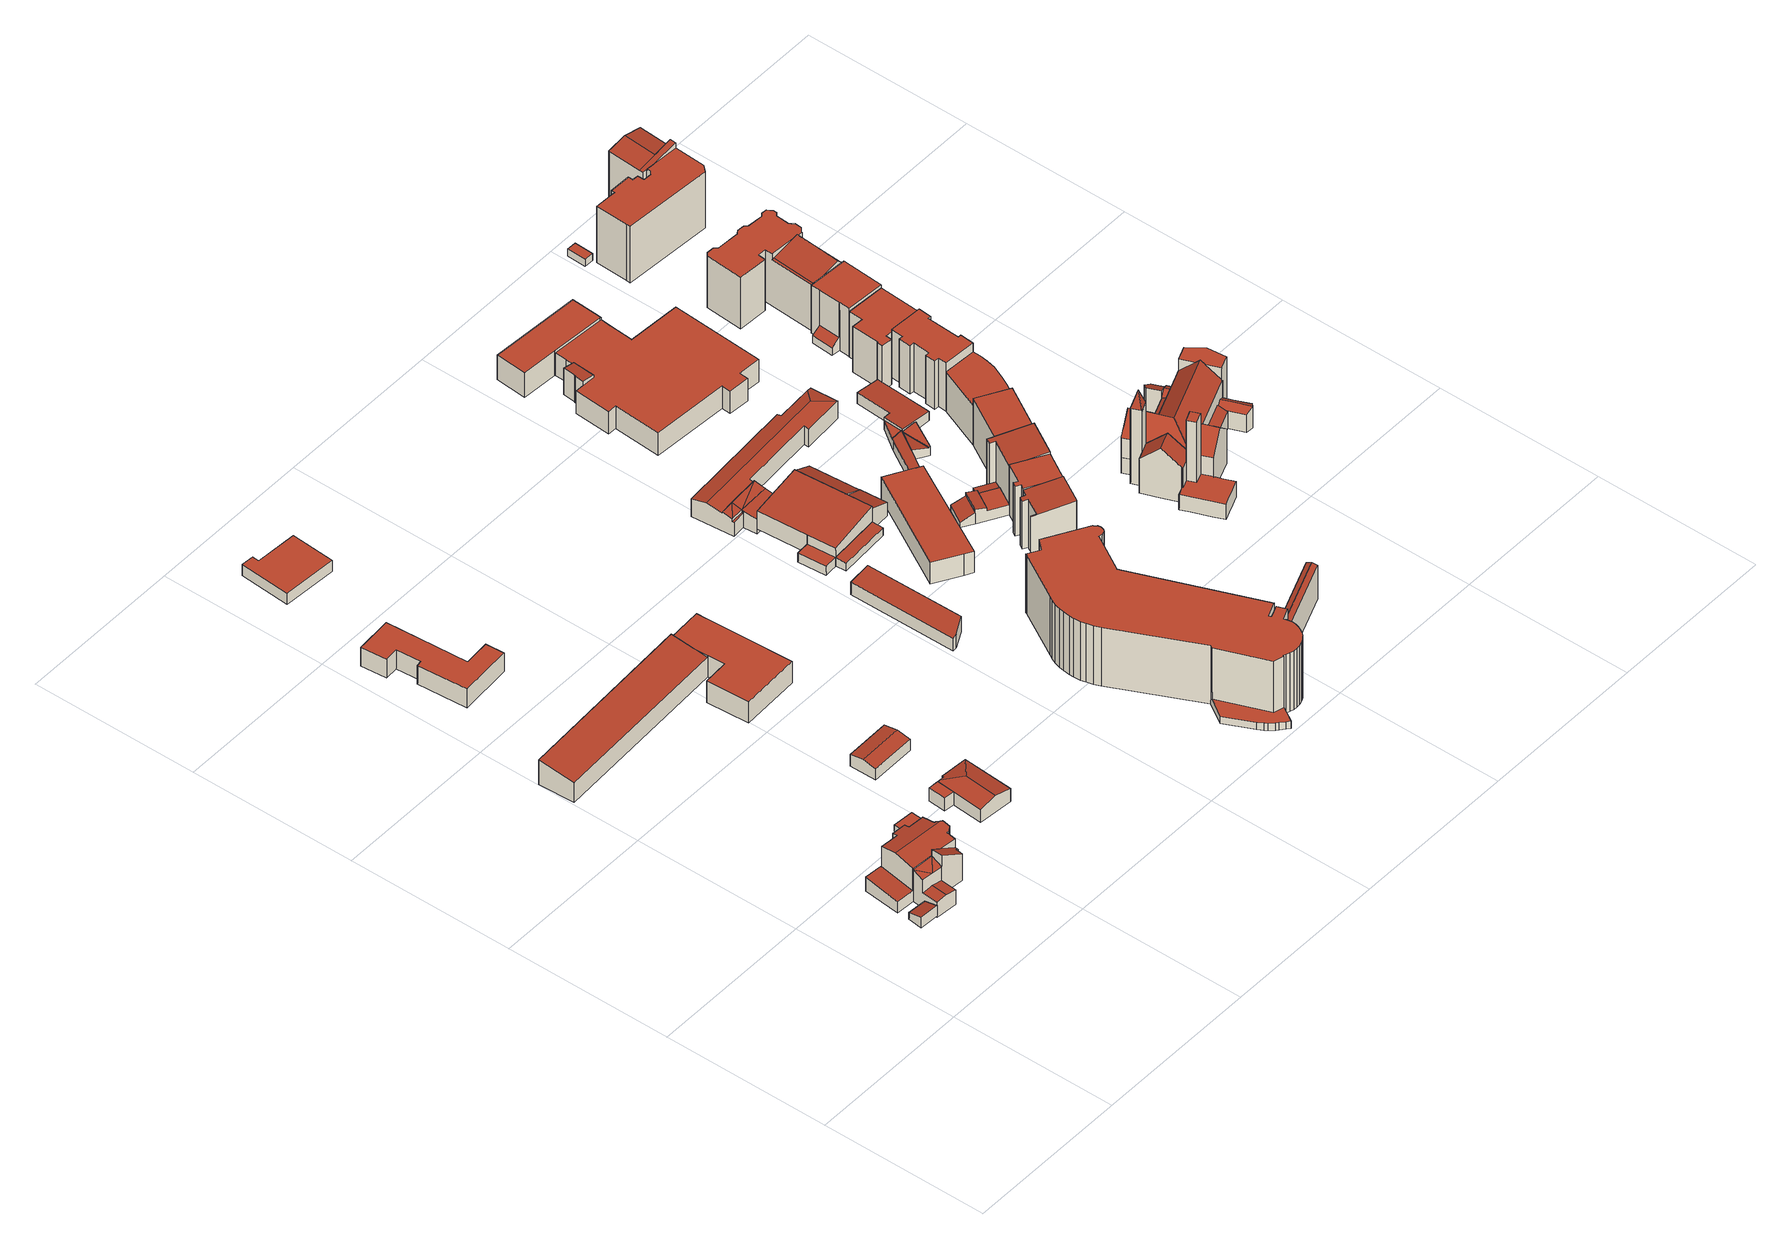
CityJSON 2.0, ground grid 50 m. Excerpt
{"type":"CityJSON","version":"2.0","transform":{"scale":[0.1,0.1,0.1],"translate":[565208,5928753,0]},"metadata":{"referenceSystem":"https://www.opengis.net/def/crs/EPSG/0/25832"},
"CityObjects":{
"building1":{"type":"Building","attributes":{"Gemeindeschluessel":"02100137","Geometrietyp2DReferenz":"3000","function":"31001_2460","roofType":"2100","measuredHeight":3.53,"storeysAboveGround":1},"address":[{"country":"Germany","locality":"Hamburg","thoroughfareName":"Beim Wilhelmsburger Wasserturm","postcode":"21107"}],"geometry":[{"type":"Solid","lod":"2","boundaries":[[[[0,1,2,3]],[[4,5,0,3]],[[4,6,7,5]],[[7,6,2,1]],[[2,6,4,3]],[[5,7,1,0]]]],"semantics":{"surfaces":[{"type":"WallSurface"},{"type":"GroundSurface"},{"type":"RoofSurface"}],"values":[[0,0,0,0,1,2]]}}]},
"building2":{"type":"Building","attributes":{"Gemeindeschluessel":"02100137","Geometrietyp2DReferenz":"3000","function":"31001_1010","roofType":"3100","measuredHeight":13.1,"storeysAboveGround":2},"address":[{"country":"Germany","locality":"Hamburg","thoroughfareNumber":"3","thoroughfareName":"Beim Wilhelmsburger Wasserturm","postcode":"21107"}],"geometry":[{"type":"Solid","lod":"2","boundaries":[[[[8,9,10,11,12,13]],[[14,15,16,17]],[[18,19,20]],[[21,22,18,20]],[[23,15,14,24]],[[25,26,21,20,27]],[[28,29,30,31,32,33,34]],[[11,10,35,36]],[[10,9,37,35]],[[9,8,38,37]],[[39,40,22,21]],[[41,42,43,44]],[[33,32,39,21,26]],[[32,31,39]],[[29,28,45,46]],[[28,34,47,45]],[[48,49,50,51]],[[49,52,53,50]],[[52,54,55,53]],[[56,31,30]],[[57,58,59,60]],[[58,61,62,59]],[[61,63,64,62]],[[63,65,66,64]],[[17,16,19,18,22,40,67,68,69]],[[45,47,70,71,69,68,36,35,37,38,44,43,60,59,62,64,66,51,50,53,55,46]],[[66,65,72,48,51]],[[55,54,56,30,29,46]],[[47,34,33,26,25,70]],[[70,25,27,23,24,71]],[[60,43,42,57]],[[12,73,74,75,13]],[[23,27,20,19,16,15]],[[71,24,14,17,69]],[[68,67,73,12,11,36]],[[38,8,13,75,41,44]],[[65,63,61,58,57,42,41,75,74,72]],[[74,73,67,40,39,31,56,54,52,49,48,72]]]],"semantics":{"surfaces":[{"type":"RoofSurface"},{"type":"WallSurface"},{"type":"GroundSurface"}],"values":[[0,0,0,0,0,0,0,1,1,1,1,1,1,1,1,1,1,1,1,1,1,1,1,1,1,2,1,1,1,1,1,1,1,1,1,1,0,0]]}}]},
"building3":{"type":"Building","attributes":{"Gemeindeschluessel":"02100137","Geometrietyp2DReferenz":"3000","function":"31001_2460","roofType":"1000","measuredHeight":1.94,"storeysAboveGround":1},"address":[{"country":"Germany","locality":"Hamburg","thoroughfareName":"Beim Wilhelmsburger Wasserturm","postcode":"21107"}],"geometry":[{"type":"Solid","lod":"2","boundaries":[[[[76,77,78,79]],[[80,81,82,83]],[[78,77,80,83]],[[77,76,81,80]],[[76,79,82,81]],[[79,78,83,82]]]],"semantics":{"surfaces":[{"type":"RoofSurface"},{"type":"GroundSurface"},{"type":"WallSurface"}],"values":[[0,1,2,2,2,2]]}}]},
"building4":{"type":"Building","attributes":{"Gemeindeschluessel":"02100137","Geometrietyp2DReferenz":"3000","function":"31001_2150","roofType":"1000","measuredHeight":6.3,"storeysAboveGround":2},"address":[{"country":"Germany","locality":"Hamburg","thoroughfareNumber":"4","thoroughfareName":"Bei der Wollkämmerei","postcode":"21107"}],"geometry":[{"type":"Solid","lod":"2","boundaries":[[[[84,85,86,87]],[[88,89,90,91]],[[92,93,94,95]],[[91,90,96,87,86,97,98,95,94,99]],[[89,88,100,93,92,101,102,85,84,103]],[[101,98,97,102]],[[100,99,94,93]],[[92,95,98,101]],[[88,91,99,100]],[[103,96,90,89]],[[84,87,96,103]],[[102,97,86,85]]]],"semantics":{"surfaces":[{"type":"WallSurface"},{"type":"GroundSurface"},{"type":"RoofSurface"}],"values":[[0,0,0,1,2,0,0,0,0,0,0,0]]}}]},
"building5":{"type":"Building","attributes":{"Gemeindeschluessel":"02100137","Geometrietyp2DReferenz":"3000","function":"31001_2100","roofType":"1000","measuredHeight":8.3,"storeysAboveGround":1},"address":[{"country":"Germany","locality":"Hamburg","thoroughfareName":"Beim Wilhelmsburger Wasserturm","postcode":"21107"}],"geometry":[{"type":"Solid","lod":"2","boundaries":[[[[104,105,106,107]],[[108,109,110]],[[111,112,113,114]],[[115,116,117,118]],[[119,120,121,122]],[[116,115,110,109,120,119,112,111,123]],[[120,124,104,107,121]],[[113,122,121,107,106,118,117,125,114]],[[108,105,104,124,109]],[[108,110,115,118,106,105]],[[125,123,111,114]],[[117,116,123,125]],[[124,120,109]],[[113,112,119,122]]]],"semantics":{"surfaces":[{"type":"WallSurface"},{"type":"RoofSurface"},{"type":"GroundSurface"}],"values":[[0,0,0,0,0,1,0,2,1,0,0,0,0,0]]}}]},
"building6":{"type":"Building","attributes":{"Gemeindeschluessel":"02100137","Geometrietyp2DReferenz":"3000","function":"31001_2150","roofType":"3100","measuredHeight":5.66,"storeysAboveGround":1},"address":[{"country":"Germany","locality":"Hamburg","thoroughfareNumber":"1","thoroughfareName":"Beim Wilhelmsburger Wasserturm","postcode":"21107"}],"geometry":[{"type":"Solid","lod":"2","boundaries":[[[[126,127,128,129]],[[130,131,132,133,134]],[[128,127,135,136]],[[126,129,137,138]],[[132,131,139,140]],[[131,130,141,139]],[[142,143,136,135,140,139,141,144]],[[135,127,126,138,133,132,140]],[[144,141,130,145]],[[144,145,146,147,142]],[[143,142,147,129]],[[143,129,137,129,128,136]],[[145,130,134,146]],[[134,133,138,137,129,147,146]]]],"semantics":{"surfaces":[{"type":"RoofSurface"},{"type":"WallSurface"},{"type":"GroundSurface"}],"values":[[0,0,1,1,1,1,2,1,1,1,1,1,0,0]]}}]},
"building7":{"type":"Building","attributes":{"Gemeindeschluessel":"02100137","Geometrietyp2DReferenz":"3000","function":"31001_2100","roofType":"3100","measuredHeight":4.51,"storeysAboveGround":1},"address":[{"country":"Germany","locality":"Hamburg","thoroughfareName":"Beim Wilhelmsburger Wasserturm","postcode":"21107"}],"geometry":[{"type":"Solid","lod":"2","boundaries":[[[[148,149,150,151]],[[152,148,151,153]],[[150,149,154,155]],[[152,153,156,157]],[[153,151,150,155,156]],[[149,148,152,157,154]],[[157,156,155,154]]]],"semantics":{"surfaces":[{"type":"RoofSurface"},{"type":"WallSurface"},{"type":"GroundSurface"}],"values":[[0,0,1,1,1,1,2]]}}]},
"building8":{"type":"Building","attributes":{"Gemeindeschluessel":"02100137","Geometrietyp2DReferenz":"3000","function":"31001_2100","roofType":"1000","measuredHeight":3.71,"storeysAboveGround":1},"address":[{"country":"Germany","locality":"Hamburg","thoroughfareName":"Industriestraße","postcode":"21107"}],"geometry":[{"type":"Solid","lod":"2","boundaries":[[[[158,159,160,161,162,163]],[[164,165,166,167,168,169]],[[162,161,164,169]],[[161,160,165,164]],[[160,159,166,165]],[[159,158,167,166]],[[158,163,168,167]],[[163,162,169,168]]]],"semantics":{"surfaces":[{"type":"RoofSurface"},{"type":"GroundSurface"},{"type":"WallSurface"}],"values":[[0,1,2,2,2,2,2,2]]}}]},
"building9":{"type":"Building","attributes":{"Gemeindeschluessel":"02100137","Geometrietyp2DReferenz":"3000","function":"51009_1610","roofType":"1000","measuredHeight":5.18},"address":[{"country":"Germany","locality":"Hamburg","postcode":"21107"}],"geometry":[{"type":"Solid","lod":"2","boundaries":[[[[170,171,172,173,174]],[[175,176,177,178,179]],[[173,172,175,179]],[[172,171,176,175]],[[171,170,177,176]],[[170,174,178,177]],[[174,173,179,178]]]],"semantics":{"surfaces":[{"type":"RoofSurface"},{"type":"GroundSurface"},{"type":"WallSurface"}],"values":[[0,1,2,2,2,2,2]]}}]},
"building10":{"type":"Building","attributes":{"Gemeindeschluessel":"02100137","Geometrietyp2DReferenz":"3000","function":"31001_3050","roofType":"1000","measuredHeight":19.64,"storeysAboveGround":4},"address":[{"country":"Germany","locality":"Hamburg","thoroughfareNumber":"2","thoroughfareName":"Groß-Sand","postcode":"21107"}],"geometry":[{"type":"Solid","lod":"2","boundaries":[[[[180,181,182,183]],[[181,184,185,182]],[[184,186,187,185]],[[186,188,189,187]],[[188,190,191,189]],[[190,192,193,191]],[[192,194,195,193]],[[194,196,197,195]],[[198,199,200,201]],[[202,203,204,205]],[[206,207,208,209]],[[207,210,211,208]],[[212,213,214,215]],[[213,216,217,214]],[[216,218,219,217]],[[218,220,221,219]],[[220,222,223,221]],[[222,224,225,223]],[[226,227,228,229]],[[227,230,231,228]],[[232,233,234,235]],[[233,236,237,234]],[[236,238,239,237]],[[238,240,241,239]],[[240,242,243,241]],[[242,244,245,243]],[[244,246,247,245]],[[246,248,249,247]],[[248,250,251,249]],[[252,253,254,255]],[[253,256,257,254]],[[256,258,259,257]],[[260,261,262,263]],[[261,264,265,262]],[[264,266,267,265]],[[266,268,269,267]],[[270,271,272,273]],[[271,274,275,272]],[[274,276,277,275]],[[278,279,280,281]],[[207,206,276,274,271,270,282,283,284,285,210]],[[234,237,239,241,243,245,247,249,251,229,228,231,273,272,275,277,209,208,211,286,287,263,262,265,267,269,183,182,185,187,189,191,193,195,197,288,215,214,217,219,221,223,225,201,200,279,278,205,204,289,255,254,257,259,235]],[[266,264,261,260,290,291,292,293,230,227,226,250,248,246,244,242,240,238,236,233,232,258,256,253,252,294,203,202,281,280,199,198,224,222,220,218,216,213,212,295,196,194,192,190,188,186,184,181,180,268]],[[295,288,197,196]],[[180,183,269,268]],[[260,263,287,290]],[[291,284,283,292]],[[211,210,285,286]],[[252,255,289,294]],[[232,235,259,258]],[[231,230,293,282,270,273]],[[226,229,251,250]],[[292,283,282,293]],[[277,276,206,209]],[[294,289,204,203]],[[202,205,278,281]],[[198,201,225,224]],[[212,215,288,295]],[[286,285,284,291,290,287]],[[280,279,200,199]]]],"semantics":{"surfaces":[{"type":"WallSurface"},{"type":"RoofSurface"},{"type":"GroundSurface"}],"values":[[0,0,0,0,0,0,0,0,0,0,0,0,0,0,0,0,0,0,0,0,0,0,0,0,0,0,0,0,0,0,0,0,0,0,0,0,0,0,0,0,1,2,1,0,0,0,0,0,0,0,0,0,0,0,0,0,0,0,0,0]]}}]},
"building11":{"type":"Building","attributes":{"Gemeindeschluessel":"02100137","Geometrietyp2DReferenz":"3000","function":"51009_1610","roofType":"1000","measuredHeight":2.89},"address":[{"country":"Germany","locality":"Hamburg","postcode":"21107"}],"geometry":[{"type":"Solid","lod":"2","boundaries":[[[[296,297,298,299]],[[300,301,302,303]],[[298,297,300,303]],[[297,296,301,300]],[[296,299,302,301]],[[299,298,303,302]]]],"semantics":{"surfaces":[{"type":"RoofSurface"},{"type":"GroundSurface"},{"type":"WallSurface"}],"values":[[0,1,2,2,2,2]]}}]},
"building12":{"type":"Building","attributes":{"Gemeindeschluessel":"02100137","Geometrietyp2DReferenz":"3000","function":"31001_2100","roofType":"1000","measuredHeight":8.33,"storeysAboveGround":1},"address":[{"country":"Germany","locality":"Hamburg","thoroughfareName":"Rotenhäuser Straße","postcode":"21107"}],"geometry":[{"type":"Solid","lod":"2","boundaries":[[[[304,305,306,307]],[[308,309,307,306]],[[310,311,312,313]],[[305,304,314,315]],[[316,317,318,313,312,315,314,319]],[[306,305,315,312,311,308]],[[318,320,321,310,313]],[[322,310,321,298]],[[316,319,309,323]],[[314,304,307,309,319]],[[318,317,324,320]],[[316,323,322,298,324,317]],[[309,308,311,310,322,323]],[[324,298,321,320]]]],"semantics":{"surfaces":[{"type":"RoofSurface"},{"type":"WallSurface"},{"type":"GroundSurface"}],"values":[[0,1,1,1,2,1,1,1,1,1,1,1,0,0]]}}]},
"building13":{"type":"Building","attributes":{"Gemeindeschluessel":"02100137","Geometrietyp2DReferenz":"3000","function":"31001_2100","roofType":"1000","measuredHeight":7.18,"storeysAboveGround":2},"address":[{"country":"Germany","locality":"Hamburg","thoroughfareName":"Rotenhäuser Straße","postcode":"21107"}],"geometry":[{"type":"Solid","lod":"2","boundaries":[[[[325,326,327,328]],[[329,330,331,332]],[[325,330,329,333,334,326]],[[327,335,336,332,331,328]],[[327,326,334,335]],[[331,330,325,328]],[[336,333,329,332]],[[335,334,333,336]]]],"semantics":{"surfaces":[{"type":"WallSurface"},{"type":"RoofSurface"},{"type":"GroundSurface"}],"values":[[0,0,1,2,0,0,0,0]]}}]},
"building14":{"type":"Building","attributes":{"Gemeindeschluessel":"02100137","Geometrietyp2DReferenz":"3000","function":"51009_1610","roofType":"2100","measuredHeight":7.23},"address":[{"country":"Germany","locality":"Hamburg","postcode":"21107"}],"geometry":[{"type":"Solid","lod":"2","boundaries":[[[[337,338,339,340]],[[341,342,343,344]],[[339,338,341,344]],[[338,337,342,341]],[[337,340,343,342]],[[340,339,344,343]]]],"semantics":{"surfaces":[{"type":"RoofSurface"},{"type":"GroundSurface"},{"type":"WallSurface"}],"values":[[0,1,2,2,2,2]]}}]},
"building15":{"type":"Building","attributes":{"Gemeindeschluessel":"02100137","Geometrietyp2DReferenz":"3000","function":"51009_1610","roofType":"3100","measuredHeight":12.03},"address":[{"country":"Germany","locality":"Hamburg","postcode":"21107"}],"geometry":[{"type":"Solid","lod":"2","boundaries":[[[[345,346,347,348]],[[349,345,348,350]],[[347,346,351,352]],[[349,350,353,354]],[[350,348,347,352,353]],[[346,345,349,354,351]],[[354,353,352,351]]]],"semantics":{"surfaces":[{"type":"RoofSurface"},{"type":"WallSurface"},{"type":"GroundSurface"}],"values":[[0,0,1,1,1,1,2]]}}]},
"building16":{"type":"Building","attributes":{"Gemeindeschluessel":"02100137","Geometrietyp2DReferenz":"3000","function":"31001_1010","roofType":"1000","measuredHeight":17.27,"storeysAboveGround":4},"address":[{"country":"Germany","locality":"Hamburg","thoroughfareNumber":"173","thoroughfareName":"Veringstraße","postcode":"21107"}],"geometry":[{"type":"Solid","lod":"2","boundaries":[[[[355,356,357,358,359,360,361,362,363,364,365]],[[366,367,368,369,370,371,372,373,374,375,376]],[[364,363,366,376]],[[363,362,367,366]],[[362,361,368,367]],[[361,360,369,368]],[[360,359,370,369]],[[359,358,371,370]],[[358,357,372,371]],[[357,356,373,372]],[[356,355,374,373]],[[355,365,375,374]],[[365,364,376,375]]]],"semantics":{"surfaces":[{"type":"RoofSurface"},{"type":"GroundSurface"},{"type":"WallSurface"}],"values":[[0,1,2,2,2,2,2,2,2,2,2,2,2]]}}]},
"building17":{"type":"Building","attributes":{"Gemeindeschluessel":"02100137","Geometrietyp2DReferenz":"3000","function":"31001_2070","roofType":"3100","measuredHeight":6.99,"storeysAboveGround":2},"address":[{"country":"Germany","locality":"Hamburg","thoroughfareNumber":"102a","thoroughfareName":"Rotenhäuser Straße","postcode":"21107"}],"geometry":[{"type":"Solid","lod":"2","boundaries":[[[[377,378,379]],[[380,377,379]],[[381,377,380]],[[381,380,382]],[[383,384,385,382,380,386]],[[387,388,389,390]],[[391,392,393,394]],[[385,384,395,396]],[[384,383,397,395]],[[386,380,392,391]],[[398,399,400,401]],[[402,403,404,405]],[[406,402,405,407]],[[408,403,402,406,390,389,409,410,411]],[[408,411,381,382,385,396,412]],[[394,393,379,378,410,409,413,414,415]],[[396,395,397,415,414,401,400,416,407,405,404,412]],[[409,389,388,399,398,413]],[[398,401,414,413]],[[416,387,390,406,407]],[[400,399,388,387,416]],[[397,383,386,391,394,415]],[[404,403,408,412]],[[392,380,382,380,379,393]],[[410,378,377,381,411]]]],"semantics":{"surfaces":[{"type":"RoofSurface"},{"type":"WallSurface"},{"type":"GroundSurface"}],"values":[[0,0,0,0,0,0,0,1,1,1,1,1,1,0,1,1,2,0,1,1,1,1,1,1,1]]}}]},
"building18":{"type":"Building","attributes":{"Gemeindeschluessel":"02100137","Geometrietyp2DReferenz":"3000","function":"31001_2460","roofType":"2100","measuredHeight":3.68,"storeysAboveGround":1},"address":[{"country":"Germany","locality":"Hamburg","thoroughfareName":"Veringstraße","postcode":"21107"}],"geometry":[{"type":"Solid","lod":"2","boundaries":[[[[417,418,419,420]],[[421,422,423,424]],[[419,418,421,424]],[[418,417,422,421]],[[417,420,423,422]],[[420,419,424,423]]]],"semantics":{"surfaces":[{"type":"RoofSurface"},{"type":"GroundSurface"},{"type":"WallSurface"}],"values":[[0,1,2,2,2,2]]}}]},
"building19":{"type":"Building","attributes":{"Gemeindeschluessel":"02100137","Geometrietyp2DReferenz":"3000","function":"31001_1010","roofType":"1000","measuredHeight":4.84,"storeysAboveGround":1},"address":[{"country":"Germany","locality":"Hamburg","thoroughfareName":"Veringstraße","postcode":"21107"}],"geometry":[{"type":"Solid","lod":"2","boundaries":[[[[425,426,427,428]],[[429,430,431,432,433]],[[434,435,436,437]],[[427,426,422,423]],[[425,428,432,431]],[[430,429,435,434]],[[423,422,438,439,440,441]],[[441,433,432,428,427,423]],[[439,437,436,440]],[[440,436,435,429,433,441]],[[438,431,430,434,437,439]],[[422,426,425,431,438]]]],"semantics":{"surfaces":[{"type":"RoofSurface"},{"type":"WallSurface"},{"type":"GroundSurface"}],"values":[[0,0,0,1,1,1,2,1,1,1,1,1]]}}]},
"building20":{"type":"Building","attributes":{"Gemeindeschluessel":"02100137","Geometrietyp2DReferenz":"3000","function":"31001_1010","roofType":"1000","measuredHeight":16.71,"storeysAboveGround":4},"address":[{"country":"Germany","locality":"Hamburg","thoroughfareNumber":"171","thoroughfareName":"Veringstraße","postcode":"21107"}],"geometry":[{"type":"Solid","lod":"2","boundaries":[[[[442,443,444,445,446,447,448,449]],[[450,451,452,453,373,372,454,455]],[[448,447,450,455]],[[447,446,451,450]],[[446,445,452,451]],[[445,444,453,452]],[[444,443,373,453]],[[443,442,372,373]],[[442,449,454,372]],[[449,448,455,454]]]],"semantics":{"surfaces":[{"type":"RoofSurface"},{"type":"GroundSurface"},{"type":"WallSurface"}],"values":[[0,1,2,2,2,2,2,2,2,2]]}}]},
"building21":{"type":"Building","attributes":{"Gemeindeschluessel":"02100137","Geometrietyp2DReferenz":"3000","function":"31001_2090","roofType":"1000","measuredHeight":8.29,"storeysAboveGround":2},"address":[{"country":"Germany","locality":"Hamburg","thoroughfareNumber":"104b","thoroughfareName":"Rotenhäuser Straße","postcode":"21107"}],"geometry":[{"type":"Solid","lod":"2","boundaries":[[[[456,457,458,459]],[[460,461,462,463]],[[461,464,465,462]],[[464,466,467,465]],[[466,456,459,467]],[[468,460,463,469]],[[469,458,457,468]],[[469,463,462,465,467,459,458]],[[457,456,466,464,461,460,468]]]],"semantics":{"surfaces":[{"type":"WallSurface"},{"type":"GroundSurface"},{"type":"RoofSurface"}],"values":[[0,0,0,0,0,0,0,1,2]]}}]},
"building22":{"type":"Building","attributes":{"Gemeindeschluessel":"02100137","Geometrietyp2DReferenz":"3000","function":"31001_1010","roofType":"1000","measuredHeight":17.44,"storeysAboveGround":4},"address":[{"country":"Germany","locality":"Hamburg","thoroughfareNumber":"169","thoroughfareName":"Veringstraße","postcode":"21107"}],"geometry":[{"type":"Solid","lod":"2","boundaries":[[[[470,471,472,452]],[[473,474,475,476]],[[474,477,453,475]],[[477,470,452,453]],[[478,479,480,481]],[[479,482,483,480]],[[476,483,482,473]],[[471,478,481,472]],[[481,480,483,476,475,453,452,472]],[[471,470,477,474,473,482,479,478]]]],"semantics":{"surfaces":[{"type":"WallSurface"},{"type":"GroundSurface"},{"type":"RoofSurface"}],"values":[[0,0,0,0,0,0,0,0,1,2]]}}]},
"building23":{"type":"Building","attributes":{"Gemeindeschluessel":"02100137","Geometrietyp2DReferenz":"3000","function":"31001_3040","roofType":"1000","measuredHeight":8.92,"storeysAboveGround":2},"address":[{"country":"Germany","locality":"Hamburg","thoroughfareNumber":"104a","thoroughfareName":"Rotenhäuser Straße","postcode":"21107"}],"geometry":[{"type":"Solid","lod":"2","boundaries":[[[[484,485,486,487]],[[488,489,490,491]],[[492,493,494,495]],[[496,497,498,499]],[[497,500,501,498]],[[500,502,503,501]],[[502,504,505,503]],[[506,507,508,509]],[[510,511,512,513]],[[514,515,516,517]],[[518,509,508,513,512,519,487,486,520,491,490,521,522,499,498,501,503,505,515,514,523]],[[511,510,507,506,524,525,517,516,504,502,500,497,496,526,495,494,485,484,527]],[[516,515,505,504]],[[525,523,514,517]],[[510,513,508,507]],[[506,509,518,524]],[[524,518,523,525]],[[496,499,522,526]],[[521,528,529,526,522]],[[495,526,529,492]],[[521,490,489,528]],[[520,494,493,488,491]],[[527,519,512,511]],[[484,487,519,527]],[[494,520,486,485]],[[489,488,493,492,529,528]]]],"semantics":{"surfaces":[{"type":"WallSurface"},{"type":"GroundSurface"},{"type":"RoofSurface"}],"values":[[0,0,0,0,0,0,0,0,0,0,1,2,0,0,0,0,0,0,0,0,0,0,0,0,0,2]]}}]},
"building24":{"type":"Building","attributes":{"Gemeindeschluessel":"02100137","Geometrietyp2DReferenz":"3000","function":"31001_2100","roofType":"1000","measuredHeight":3.58,"storeysAboveGround":1},"address":[{"country":"Germany","locality":"Hamburg","thoroughfareName":"Veringstraße","postcode":"21107"}],"geometry":[{"type":"Solid","lod":"2","boundaries":[[[[530,531,532,533]],[[534,535,533,532,536]],[[537,538,539,540]],[[541,542,543]],[[544,545,546,547]],[[548,549,550,551]],[[552,553,554,550]],[[530,533,555,543]],[[534,536,548,556]],[[536,532,549,548]],[[538,537,541,557]],[[537,540,542,541]],[[546,545,533,535]],[[544,547,558,559]],[[548,551,550,554,560,557,541,543,555,559,558,556]],[[555,533,545,544,559]],[[558,547,546,535,534,556]],[[531,530,543,542,540,539,561,562]],[[560,563,561,539,538,557]],[[550,549,532,531,562,552]],[[560,554,553,563]],[[553,552,562,561,563]]]],"semantics":{"surfaces":[{"type":"RoofSurface"},{"type":"WallSurface"},{"type":"GroundSurface"}],"values":[[0,0,0,0,0,0,1,1,1,1,1,1,1,1,2,1,1,1,1,1,1,0]]}}]},
"building25":{"type":"Building","attributes":{"Gemeindeschluessel":"02100137","Geometrietyp2DReferenz":"3000","function":"31001_1010","roofType":"1000","measuredHeight":15.68,"storeysAboveGround":4},"address":[{"country":"Germany","locality":"Hamburg","thoroughfareNumber":"167","thoroughfareName":"Veringstraße","postcode":"21107"}],"geometry":[{"type":"Solid","lod":"2","boundaries":[[[[564,565,566,567]],[[568,569,570,571]],[[566,565,568,571]],[[565,564,569,568]],[[564,567,570,569]],[[567,566,571,570]]]],"semantics":{"surfaces":[{"type":"RoofSurface"},{"type":"GroundSurface"},{"type":"WallSurface"}],"values":[[0,1,2,2,2,2]]}}]},
"building26":{"type":"Building","attributes":{"Gemeindeschluessel":"02100137","Geometrietyp2DReferenz":"3000","function":"31001_2100","roofType":"1000","measuredHeight":3.94,"storeysAboveGround":1},"address":[{"country":"Germany","locality":"Hamburg","thoroughfareName":"Veringstraße","postcode":"21107"}],"geometry":[{"type":"Solid","lod":"2","boundaries":[[[[572,573,574,575,576,577,578]],[[557,579,580,581,582,583,555]],[[577,576,557,555]],[[576,575,579,557]],[[575,574,580,579]],[[574,573,581,580]],[[573,572,582,581]],[[572,578,583,582]],[[583,578,577,555]]]],"semantics":{"surfaces":[{"type":"RoofSurface"},{"type":"GroundSurface"},{"type":"WallSurface"}],"values":[[0,1,2,2,2,2,2,2,2]]}}]},
"building27":{"type":"Building","attributes":{"Gemeindeschluessel":"02100137","Geometrietyp2DReferenz":"3000","function":"31001_1010","roofType":"1000","measuredHeight":13.24,"storeysAboveGround":4},"address":[{"country":"Germany","locality":"Hamburg","thoroughfareNumber":"165","thoroughfareName":"Veringstraße","postcode":"21107"}],"geometry":[{"type":"Solid","lod":"2","boundaries":[[[[584,585,586,587,588,589,590,591,592]],[[593,594,595,596,597,598,599,569,568]],[[591,590,593,568]],[[590,589,594,593]],[[589,588,595,594]],[[588,587,596,595]],[[587,586,597,596]],[[586,585,598,597]],[[585,584,599,598]],[[584,592,569,599]],[[592,591,568,569]]]],"semantics":{"surfaces":[{"type":"RoofSurface"},{"type":"GroundSurface"},{"type":"WallSurface"}],"values":[[0,1,2,2,2,2,2,2,2,2,2]]}}]},
"building28":{"type":"Building","attributes":{"Gemeindeschluessel":"02100137","Geometrietyp2DReferenz":"3000","function":"31001_1010","roofType":"1000","measuredHeight":16.17,"storeysAboveGround":4},"address":[{"country":"Germany","locality":"Hamburg","thoroughfareNumber":"163","thoroughfareName":"Veringstraße","postcode":"21107"}],"geometry":[{"type":"Solid","lod":"2","boundaries":[[[[600,601,602,603,604,605,606,607,608,609,610,611,612,613,614,615]],[[616,617,618,619,620,621,622,623,624,625,626,627,594,593,628,629]],[[614,613,616,629]],[[613,612,617,616]],[[612,611,618,617]],[[611,610,619,618]],[[610,609,620,619]],[[609,608,621,620]],[[608,607,622,621]],[[607,606,623,622]],[[606,605,624,623]],[[605,604,625,624]],[[604,603,626,625]],[[603,602,627,626]],[[602,601,594,627]],[[601,600,593,594]],[[600,615,628,593]],[[615,614,629,628]]]],"semantics":{"surfaces":[{"type":"RoofSurface"},{"type":"GroundSurface"},{"type":"WallSurface"}],"values":[[0,1,2,2,2,2,2,2,2,2,2,2,2,2,2,2,2,2]]}}]},
"building29":{"type":"Building","attributes":{"name":"St.-Bonifatius-Kirche","Gemeindeschluessel":"02100137","Geometrietyp2DReferenz":"3000","function":"31001_3040","roofType":"3100","measuredHeight":30.64,"storeysAboveGround":2},"address":[{"country":"Germany","locality":"Hamburg","thoroughfareName":"Bonifatiusstraße","postcode":"21107"}],"geometry":[{"type":"Solid","lod":"2","boundaries":[[[[630,631,632,633,634]],[[634,633,635]],[[636,634,635,637]],[[630,634,636]],[[638,639,640,641]],[[642,643,644,645,646,647]],[[648,649,650,651,652]],[[653,654,655,656,657,658,659]],[[660,661,662,653,663,664,643]],[[665,666,667,668,662,661]],[[669,670,671,672,673,674,675,676]],[[677,678,679,680]],[[633,632,681,682]],[[631,630,683,677,680]],[[684,685,686,687]],[[685,688,689,686]],[[690,636,637,691,692]],[[683,693,678,677]],[[630,636,690,683]],[[694,695,696]],[[690,692,697]],[[640,639,694,696,684]],[[694,639,638,698,696]],[[698,638,641,699,700]],[[641,640,684,687,699]],[[701,702,647,646]],[[694,696,703]],[[704,698,700,705]],[[642,660,643]],[[706,707,652,651]],[[650,649,708]],[[658,657,709,710]],[[657,656,711,709]],[[659,663,653]],[[664,644,643]],[[667,666,712,713]],[[674,673,714,715]],[[673,672,716,714]],[[671,670,717]],[[675,718,676]],[[719,649,648]],[[720,721,722,723]],[[651,650,708,724,725,726,727,728,729,730,706]],[[725,731,732,733,734,735,736,737,726]],[[736,735,734,733,738,723,722,739,740,741,742,743,744,745,746,747,748,749,750,751,752,753,754,755,756,757,758,759,682,681,760,761,762,763,764,765,766,767,768,769,770,710,709,711,771,713,712,772,773,715,714,716,774]],[[775,776,777,778,779,780,781,705,700,699,687,686,689,782,783]],[[690,697,784,695,694,785,786,787,788,693,683]],[[786,785,702,701,789,790,791,788,787]],[[792,730,729,728,727,726,737,717,670,793,794,795,785,694,703]],[[794,793,676,718,796,797,798,799,702,785,795]],[[758,691,637,635,633,682,759]],[[751,750,749,777,776,775,783,782,753,752]],[[678,693,788,791,764,763,762,761,679]],[[748,747,746,780,779,778,777,749]],[[744,743,742,800,801,704,705]],[[740,739,802,719,648,652,707,803,741]],[[799,798,797,665,661,660,642,647,702]],[[738,733,732,804,720,723]],[[722,721,802,739]],[[737,736,774,716,672,671,717]],[[669,676,793,670]],[[718,675,674,715,773,772,796]],[[712,666,665,797,796,772]],[[668,655,654,653,662]],[[663,659,658,710,770]],[[668,667,713,771,711,656,655]],[[800,742,741,803]],[[644,664,663,770,769,768,645]],[[730,792,703,805]],[[701,646,645,768,767,766,789]],[[789,766,765,764,791,790]],[[780,746,745,744,705,781]],[[784,697,806,695]],[[689,688,807,755,754,753,782]],[[681,632,631,680,679,761,760]],[[755,807,808,809,757,756]],[[691,758,757,809]],[[804,732,731,725,724,810]],[[719,802,721,720,804,810,724,708,649]],[[801,800,803,707,706,730,805,811]],[[704,801,811,805,703,696,698]],[[688,685,684,696,695,806,812,808,807]],[[812,806,697,692,691,809,808]]]],"semantics":{"surfaces":[{"type":"RoofSurface"},{"type":"WallSurface"},{"type":"GroundSurface"}],"values":[[0,0,0,0,0,0,0,0,0,0,0,0,1,1,1,1,1,1,1,1,1,1,1,1,1,1,1,1,1,1,1,1,1,1,1,1,1,1,1,1,1,1,1,1,2,0,0,0,0,0,1,1,1,1,1,1,1,1,1,1,1,1,1,1,1,1,1,1,1,1,1,1,1,1,1,1,1,0,0,0,0,0,0]]}}]},
"building30":{"type":"Building","attributes":{"Gemeindeschluessel":"02100137","Geometrietyp2DReferenz":"3000","function":"31001_1120","roofType":"1000","measuredHeight":15.23,"storeysAboveGround":4},"address":[{"country":"Germany","locality":"Hamburg","thoroughfareNumber":"161","thoroughfareName":"Veringstraße","postcode":"21107"}],"geometry":[{"type":"Solid","lod":"2","boundaries":[[[[813,814,815,816]],[[817,818,819,820]],[[821,822,823,824]],[[825,826,581,582]],[[826,827,828,581]],[[817,829,822,821,830,814,813,827,826,825,818]],[[820,819,582,581,828,816,815,831,824,823,832]],[[832,829,817,820]],[[823,822,829,832]],[[831,830,821,824]],[[819,818,825,582]],[[815,814,830,831]],[[828,827,813,816]]]],"semantics":{"surfaces":[{"type":"WallSurface"},{"type":"RoofSurface"},{"type":"GroundSurface"}],"values":[[0,0,0,0,0,1,2,0,0,0,0,0,0]]}}]},
"building31":{"type":"Building","attributes":{"Gemeindeschluessel":"02100137","Geometrietyp2DReferenz":"3000","function":"31001_1120","roofType":"1000","measuredHeight":16.16,"storeysAboveGround":4},"address":[{"country":"Germany","locality":"Hamburg","thoroughfareNumber":"159","thoroughfareName":"Veringstraße","postcode":"21107"}],"geometry":[{"type":"Solid","lod":"2","boundaries":[[[[833,834,835,836]],[[835,834,837,838]],[[839,840,841,842]],[[843,844,833,836]],[[845,846,847,848]],[[846,849,850,847]],[[841,851,838,837,852,848,847,850,842]],[[846,845,853,844,843,854,840,839,849]],[[839,842,850,849]],[[845,848,852,853]],[[854,851,841,840]],[[851,854,843,836,835,838]],[[837,834,833,844,853,852]]]],"semantics":{"surfaces":[{"type":"RoofSurface"},{"type":"WallSurface"},{"type":"GroundSurface"}],"values":[[0,1,1,1,1,1,2,0,1,1,1,1,1]]}}]},
"building32":{"type":"Building","attributes":{"Gemeindeschluessel":"02100137","Geometrietyp2DReferenz":"3000","function":"31001_2460","roofType":"1000","measuredHeight":2.34,"storeysAboveGround":1},"address":[{"country":"Germany","locality":"Hamburg","thoroughfareName":"Rotenhäuser Straße","postcode":"21107"}],"geometry":[{"type":"Solid","lod":"2","boundaries":[[[[855,856,857,858]],[[859,860,861,862]],[[857,856,859,862]],[[856,855,860,859]],[[855,858,861,860]],[[858,857,862,861]]]],"semantics":{"surfaces":[{"type":"RoofSurface"},{"type":"GroundSurface"},{"type":"WallSurface"}],"values":[[0,1,2,2,2,2]]}}]},
"building33":{"type":"Building","attributes":{"Gemeindeschluessel":"02100137","Geometrietyp2DReferenz":"3000","function":"31001_1120","roofType":"1000","measuredHeight":17.71,"storeysAboveGround":4},"address":[{"country":"Germany","locality":"Hamburg","thoroughfareNumber":"157","thoroughfareName":"Veringstraße","postcode":"21107"}],"geometry":[{"type":"Solid","lod":"2","boundaries":[[[[863,864,865,866]],[[867,868,863,866,869]],[[870,871,867,869,872]],[[873,874,875,876]],[[874,877,878,875]],[[877,879,880,878]],[[881,882,883,884]],[[882,885,886,883]],[[885,887,888,886]],[[887,889,890,888]],[[889,891,892,890]],[[891,893,894,892]],[[893,895,896,894]],[[895,897,898,896]],[[897,899,900,898]],[[899,901,902,900]],[[901,903,904,902]],[[903,905,906,904]],[[905,907,908,906]],[[909,871,870]],[[910,911,912,913]],[[911,914,915,912]],[[916,913,912,915,917,876,875,878,880,884,883,886,888,890,892,894,896,898,900,902,904,906,908,918]],[[911,910,919,868,871,909,907,905,903,901,899,897,895,893,891,889,887,885,882,881,879,877,874,873,920,914]],[[920,917,915,914]],[[918,872,869,866,865,916]],[[868,867,871]],[[916,865,864,919,910,913]],[[919,864,863,868]],[[908,907,909,870,872,918]],[[881,884,880,879]],[[873,876,917,920]]]],"semantics":{"surfaces":[{"type":"RoofSurface"},{"type":"WallSurface"},{"type":"GroundSurface"}],"values":[[0,0,0,1,1,1,1,1,1,1,1,1,1,1,1,1,1,1,1,1,1,1,2,0,1,1,1,1,1,1,1,1]]}}]},
"building34":{"type":"Building","attributes":{"Gemeindeschluessel":"02100137","Geometrietyp2DReferenz":"3000","function":"31001_1120","roofType":"1000","measuredHeight":20.48,"storeysAboveGround":4},"address":[{"country":"Germany","locality":"Hamburg","thoroughfareNumber":"155","thoroughfareName":"Veringstraße","postcode":"21107"}],"geometry":[{"type":"Solid","lod":"2","boundaries":[[[[921,922,923,924,925,926,927,928,929]],[[930,931,927,926]],[[926,925,932,933,930]],[[934,935,936,937]],[[935,938,939,936]],[[940,941,942,943]],[[941,944,945,942]],[[946,947,948,949]],[[950,922,921]],[[951,952,953,954]],[[924,932,925]],[[923,922,955]],[[929,928,956,957]],[[958,959,960,961]],[[959,962,963,960]],[[953,937,936,939,961,960,963,943,942,945,949,948,957,956,964,965,954]],[[951,955,922,950,947,946,944,941,940,962,959,958,938,935,934,952]],[[965,933,932,924,923,955,951,954]],[[964,931,930,933,965]],[[956,928,927,931,964]],[[948,947,950,921,929,957]],[[934,937,953,952]],[[946,949,945,944]],[[940,943,963,962]],[[958,961,939,938]]]],"semantics":{"surfaces":[{"type":"RoofSurface"},{"type":"WallSurface"},{"type":"GroundSurface"}],"values":[[0,0,0,1,1,1,1,1,1,1,1,1,1,1,1,2,0,1,1,1,1,1,1,1,1]]}}]}
},
"vertices":[
[230,239,72],[172,243,72],[172,243,37],[230,239,37],[233,281,37],[233,281,60],[177,286,37],[177,286,60],
[245,429,79],[245,431,79],[193,435,79],[181,325,69],[235,321,69],[246,429,79],[261,236,87],[266,285,87],[234,288,82],[230,239,82],[236,318,140],[234,288,126],[266,285,126],[302,315,141],[237,320,141],[298,282,82],[294,233,82],[298,283,126],[300,283,126],[298,282,126],[374,297,121],[382,297,116],[383,308,116],[335,312,144],[302,315,163],[300,283,163],[372,276,121],[193,435,32],[181,325,32],[245,431,32],[245,429,32],[302,315,144],[237,320,144],[301,424,147],[302,439,144],[302,439,32],[301,424,32],[374,297,32],[382,297,32],[372,276,32],[406,365,155],[405,343,151],[405,343,32],[406,365,32],[392,333,149],[392,333,32],[385,334,149],[385,334,32],[383,308,144],[344,436,144],[343,421,147],[343,421,32],[344,436,32],[391,417,147],[391,417,32],[388,377,155],[388,377,32],[393,377,155],[393,377,32],[237,321,144],[237,321,32],[230,239,32],[298,283,32],[294,233,32],[401,369,156],[235,321,144],[242,382,156],[246,429,147],
[465,512,52],[403,517,52],[398,453,52],[461,449,52],[403,517,33],[465,512,33],[461,449,33],[398,453,33],
[43,1831,91],[37,1907,91],[37,1907,28],[43,1831,28],[75,1759,91],[90,1761,91],[90,1761,28],[75,1759,28],[240,1677,91],[244,1622,91],[244,1622,28],[240,1677,28],[84,1834,28],[145,1915,28],[163,1671,28],[86,1611,28],[86,1611,91],[163,1671,91],[145,1915,91],[84,1834,91],
[9,1208,70],[3,1316,88],[3,1316,5],[9,1208,5],[558,1349,88],[562,1282,77],[558,1349,77],[499,1056,77],[492,1183,77],[492,1183,5],[499,1056,5],[663,1355,77],[665,1326,77],[665,1326,5],[663,1355,5],[567,1187,77],[564,1239,77],[564,1239,5],[567,1187,5],[678,1065,77],[564,1239,70],[678,1065,5],
[578,522,68],[547,524,68],[543,471,68],[574,468,68],[683,520,68],[601,526,68],[600,520,69],[584,521,69],[627,471,81],[547,524,25],[543,471,25],[574,468,67],[578,522,67],[601,526,25],[600,520,25],[683,520,25],[567,376,25],[574,468,25],[672,368,25],[672,368,68],[619,372,81],[567,376,68],
[657,714,70],[656,755,63],[521,753,63],[522,712,70],[657,673,63],[522,672,63],[656,755,25],[521,753,25],[522,672,25],[657,673,25],
[260,2303,70],[136,2312,70],[137,2332,70],[101,2335,70],[90,2183,70],[251,2172,70],[101,2335,33],[137,2332,33],[136,2312,33],[260,2303,33],[251,2172,33],[90,2183,33],
[1028,830,52],[1080,857,59],[1077,1151,59],[1012,1151,50],[1015,829,50],[1077,1151,8],[1080,857,8],[1028,830,8],[1015,829,8],[1012,1151,8],
[1119,547,217],[1121,566,217],[1121,566,20],[1119,547,20],[1124,581,217],[1124,581,20],[1130,600,217],[1130,600,20],[1136,614,217],[1136,614,20],[1144,627,217],[1144,627,20],[1223,766,217],[1223,766,20],[1222,766,217],[1222,766,20],[1224,770,217],[1224,770,20],[1396,668,217],[1386,671,217],[1386,671,20],[1396,668,20],[1429,168,217],[1432,161,217],[1432,161,20],[1429,168,20],[1271,42,45],[1266,49,45],[1266,49,20],[1271,42,20],[1257,65,45],[1257,65,20],[1285,778,217],[1407,708,217],[1407,708,20],[1285,778,20],[1407,705,217],[1407,705,20],[1414,698,217],[1414,698,20],[1416,688,217],[1416,688,20],[1413,678,217],[1413,678,20],[1406,671,217],[1406,671,20],[1358,43,217],[1348,47,217],[1348,47,20],[1358,43,20],[1342,51,217],[1342,51,20],[1448,98,217],[1445,87,217],[1445,87,20],[1448,98,20],[1440,77,217],[1440,77,20],[1433,65,217],[1433,65,20],[1425,57,217],[1425,57,20],[1416,50,217],[1416,50,20],[1406,45,217],[1406,45,20],[1393,41,217],[1393,41,20],[1382,40,217],[1382,40,20],[1371,40,217],[1371,40,20],[1477,147,217],[1444,133,217],[1444,133,20],[1477,147,20],[1446,125,217],[1446,125,20],[1449,111,217],[1449,111,20],[1137,460,217],[1129,478,217],[1129,478,20],[1137,460,20],[1124,497,217],[1124,497,20],[1120,512,217],[1120,512,20],[1119,532,217],[1119,532,20],[1314,3,45],[1304,10,45],[1304,10,20],[1314,3,20],[1290,22,45],[1290,22,20],[1284,28,45],[1284,28,20],[1473,186,20],[1323,563,20],[1323,563,217],[1473,186,217],[1339,47,45],[1310,55,45],[1252,202,45],[1217,148,45],[1217,148,20],[1257,211,20],[1260,749,20],[1466,175,20],[1257,211,217],[1252,202,217],[1310,55,217],[1339,47,217],[1466,175,217],[1260,749,217],
[1209,1210,54],[1207,1242,57],[1051,1231,57],[1053,1200,54],[1207,1242,28],[1209,1210,28],[1053,1200,28],[1051,1231,28],
[1262,1327,74],[1250,1477,74],[1189,1474,105],[1201,1323,105],[1189,1474,109],[1201,1323,109],[1045,1316,87],[1034,1466,87],[1034,1466,26],[1045,1316,26],[1262,1327,26],[1250,1477,26],[1207,1242,26],[1011,1229,26],[1005,1313,26],[1201,1323,26],[1005,1313,57],[1045,1316,57],[1051,1231,87],[1207,1242,109],[1011,1229,57],
[1247,952,101],[1224,965,101],[1224,965,29],[1247,952,29],[1387,1253,101],[1405,1243,101],[1405,1243,29],[1387,1253,29],[1308,1297,101],[1147,1010,101],[1147,1010,29],[1308,1297,29],
[1269,1246,75],[1262,1327,75],[1201,1323,101],[1207,1242,102],[1262,1327,29],[1269,1246,29],[1207,1242,29],[1201,1323,29],
[1698,251,152],[1693,265,146],[1466,175,145],[1472,161,152],[1704,237,145],[1477,147,145],[1693,265,32],[1466,175,32],[1477,147,32],[1704,237,32],
[1462,803,204],[1508,883,204],[1417,936,193],[1407,919,193],[1394,926,191],[1386,913,191],[1399,905,193],[1371,856,193],[1358,864,191],[1356,862,191],[1460,802,204],[1358,864,31],[1371,856,31],[1399,905,31],[1386,913,31],[1394,926,31],[1407,919,31],[1417,936,31],[1508,883,31],[1462,803,31],[1460,802,31],[1356,862,31],
[1028,1541,74],[988,1538,74],[990,1509,66],[1030,1511,66],[1124,1548,74],[1126,1516,66],[1031,1507,65],[1034,1466,57],[1129,1471,57],[1030,1507,65],[1473,1655,68],[1460,1654,71],[1429,1618,79],[1479,1575,68],[1030,1507,57],[1030,1511,57],[990,1509,57],[991,1504,57],[1034,1466,9],[1129,1471,9],[1031,1507,9],[1349,1659,68],[1350,1646,71],[1350,1646,9],[1349,1659,9],[1356,1565,68],[1355,1579,71],[1355,1579,9],[1356,1565,9],[1479,1574,68],[1479,1574,9],[1123,1562,71],[985,1585,79],[988,1538,68],[1124,1548,68],[1123,1562,9],[981,1631,68],[981,1631,9],[991,1504,9],[1473,1655,9],
[1417,1118,65],[1383,1137,48],[1350,1081,47],[1384,1061,65],[1383,1137,29],[1417,1118,29],[1384,1061,29],[1350,1081,29],
[1443,1103,73],[1417,1118,77],[1384,1061,77],[1410,1046,73],[1495,1074,62],[1444,1103,62],[1443,1103,62],[1410,1046,62],[1462,1016,62],[1444,1103,60],[1495,1074,60],[1508,1097,58],[1457,1126,58],[1443,1103,29],[1457,1126,29],[1508,1097,29],[1462,1016,29],
[1417,936,198],[1508,883,198],[1555,963,198],[1462,1016,198],[1430,961,198],[1418,968,198],[1411,956,198],[1424,948,198],[1418,968,31],[1430,961,31],[1462,1016,31],[1555,963,31],[1424,948,31],[1411,956,31],
[1035,2203,113],[1042,2295,113],[1042,2295,30],[1035,2203,30],[1308,2192,113],[1307,2182,113],[1307,2182,30],[1308,2192,30],[1304,2183,113],[1304,2183,30],[1143,2195,113],[1143,2195,30],[1313,2277,113],[1313,2277,30],
[1462,1016,194],[1508,1097,194],[1508,1097,31],[1522,1110,195],[1610,1059,205],[1610,1059,31],[1522,1110,31],[1555,963,205],[1494,1105,193],[1503,1121,193],[1503,1121,31],[1494,1105,31],[1516,1113,194],[1516,1113,31],
[1062,1959,107],[1069,2068,107],[1069,2068,32],[1062,1959,32],[1098,2095,121],[1100,2095,121],[1100,2095,32],[1098,2095,32],[1134,2065,115],[1096,2067,121],[1096,2067,107],[1134,2065,107],[1141,2160,107],[1143,2195,107],[1143,2195,32],[1141,2160,32],[1304,2183,107],[1304,2183,32],[1307,2182,107],[1307,2182,32],[1303,2149,107],[1303,2149,32],[1370,1770,107],[1308,1774,107],[1308,1774,32],[1370,1770,32],[1310,1801,107],[1080,1816,107],[1080,1816,32],[1310,1801,32],[1457,2069,32],[1298,2079,32],[1298,2079,107],[1457,2069,107],[1372,1797,32],[1089,1958,32],[1096,2067,32],[1102,2134,32],[1139,2132,32],[1440,1792,32],[1372,1797,107],[1440,1792,107],[1139,2132,107],[1089,1958,107],[1102,2134,121],[1139,2132,115],
[1500,1386,61],[1497,1386,68],[1457,1323,68],[1500,1385,60],[1459,1323,68],[1497,1301,60],[1458,1322,68],[1500,1391,63],[1502,1446,63],[1462,1388,63],[1497,1386,63],[1500,1391,33],[1497,1386,33],[1500,1386,33],[1547,1383,63],[1500,1385,63],[1497,1301,63],[1501,1299,63],[1458,1322,33],[1457,1323,33],[1421,1266,33],[1425,1263,33],[1421,1266,69],[1397,1279,66],[1397,1279,33],[1500,1385,33],[1459,1323,33],[1502,1446,33],[1501,1299,33],[1547,1383,33],[1457,1380,33],[1462,1388,65],[1497,1386,69],[1457,1380,65],
[1686,1190,189],[1597,1241,189],[1522,1110,189],[1610,1059,189],[1597,1241,32],[1686,1190,32],[1610,1059,32],[1522,1110,32],
[1605,1535,63],[1606,1550,63],[1532,1555,70],[1525,1446,70],[1502,1446,72],[1500,1385,72],[1596,1380,63],[1525,1446,33],[1532,1555,33],[1606,1550,33],[1605,1535,33],[1596,1380,33],
[1705,1220,165],[1721,1252,165],[1737,1289,165],[1742,1315,165],[1746,1340,165],[1746,1363,165],[1649,1369,165],[1597,1241,165],[1686,1190,165],[1649,1369,32],[1746,1363,32],[1746,1340,32],[1742,1315,32],[1737,1289,32],[1721,1252,32],[1705,1220,32],
[1649,1369,194],[1746,1363,194],[1749,1405,194],[1740,1405,194],[1745,1504,194],[1754,1504,194],[1757,1543,194],[1658,1549,194],[1656,1512,194],[1643,1513,194],[1641,1477,194],[1654,1476,194],[1651,1425,194],[1639,1426,194],[1637,1395,194],[1650,1394,194],[1639,1426,32],[1651,1425,32],[1654,1476,32],[1641,1477,32],[1643,1513,32],[1656,1512,32],[1658,1549,32],[1757,1543,32],[1754,1504,32],[1745,1504,32],[1740,1405,32],[1749,1405,32],[1650,1394,32],[1637,1395,32],
[1758,862,291],[1757,862,291],[1757,861,293],[1728,850,293],[1748,842,345],[1739,823,293],[1769,835,291],[1739,822,291],[1822,704,293],[1812,730,293],[1781,717,293],[1792,692,293],[1979,920,110],[1971,940,97],[1968,947,93],[1860,903,93],[1858,903,93],[1869,875,110],[2032,790,95],[2032,792,96],[2022,815,111],[1912,770,111],[1922,745,95],[1984,955,107],[1988,956,105],[2007,964,93],[1992,1001,93],[1970,1003,104],[1954,984,117],[1969,948,117],[1979,920,97],[1999,928,109],[1988,956,109],[1969,948,98],[1968,947,97],[2019,936,98],[2017,941,98],[2008,963,98],[2007,964,98],[2041,884,195],[2046,872,195],[2062,833,195],[2101,849,195],[2095,908,195],[2060,952,195],[2020,936,195],[2036,896,195],[1758,862,90],[1745,893,90],[1744,892,90],[1757,862,90],[1757,861,39],[1728,850,39],[1758,862,155],[1781,717,154],[1757,707,154],[1757,707,90],[1781,717,90],[1756,709,156],[1756,709,90],[1769,835,155],[1739,822,154],[1769,835,154],[1745,893,155],[1812,730,155],[1811,732,155],[1812,730,154],[1770,833,155],[1822,704,153],[1792,692,90],[1822,704,90],[1858,903,155],[1869,875,155],[1814,730,155],[1835,673,153],[1835,673,90],[1912,770,153],[1922,745,153],[2022,815,96],[1970,1003,39],[1954,984,39],[1992,1001,39],[2017,941,39],[2008,963,39],[2095,908,39],[2060,952,39],[2101,849,39],[2062,833,156],[2020,936,156],[2032,790,96],[2073,744,109],[2051,745,97],[2051,745,39],[2073,744,39],[2042,824,110],[2062,831,97],[2062,831,155],[2042,824,155],[2022,815,155],[1912,770,155],[1910,770,155],[2072,806,97],[2091,761,97],[2091,761,39],[2072,806,39],[2062,831,39],[2061,832,39],[2061,832,156],[2074,745,39],[2033,790,39],[2032,790,39],[1922,745,39],[1934,713,39],[1885,693,39],[1835,673,39],[1844,650,39],[1856,619,39],[1827,607,39],[1802,597,39],[1777,587,39],[1764,618,39],[1742,671,39],[1732,697,39],[1731,699,39],[1756,709,39],[1756,710,39],[1736,760,39],[1715,812,39],[1739,822,39],[1739,823,39],[1757,862,39],[1744,892,39],[1745,893,39],[1795,913,39],[1845,933,39],[1857,903,39],[1858,902,39],[1858,903,39],[1860,903,39],[1968,947,39],[1969,948,39],[2007,964,39],[2019,936,39],[2020,936,39],[2062,833,39],[1742,671,90],[1764,618,90],[1777,587,90],[1802,597,90],[1827,607,90],[1856,619,90],[1844,650,90],[1731,699,90],[1732,697,90],[1790,782,155],[1840,802,207],[1819,855,207],[1808,883,207],[1795,913,207],[1858,902,156],[1857,903,156],[1845,933,156],[1862,750,155],[2041,884,207],[2001,868,207],[1890,823,207],[2019,936,156],[2019,936,155],[1999,928,155],[1979,920,155],[1934,713,154],[1885,693,206],[2033,790,97],[1922,745,154],[2074,745,110],[1862,750,206],[1790,782,205],[1756,710,156],[1736,760,205],[1715,812,154],[2053,798,110],[1872,724,206],[1760,770,205],
[1608,1553,185],[1613,1635,185],[1613,1635,33],[1608,1553,33],[1639,1551,185],[1638,1533,185],[1638,1533,33],[1639,1551,33],[1649,1676,185],[1765,1669,185],[1765,1669,33],[1649,1676,33],[1605,1535,185],[1606,1550,185],[1606,1553,185],[1606,1553,33],[1757,1543,185],[1647,1633,185],[1647,1633,33],[1757,1543,33],
[1654,1774,77],[1629,1776,60],[1625,1710,60],[1650,1709,77],[1629,1776,34],[1625,1710,34],[1765,1669,195],[1649,1676,195],[1649,1676,34],[1765,1669,34],[1650,1709,195],[1654,1774,195],[1656,1802,195],[1665,1801,195],[1665,1801,34],[1656,1802,34],[1773,1794,195],[1773,1794,34],[1651,1708,34],[1655,1774,34],[1655,1774,195],[1651,1708,195],
[1520,2439,56],[1492,2440,56],[1490,2383,56],[1518,2382,56],[1492,2440,33],[1520,2439,33],[1518,2382,33],[1490,2383,33],
[1678,1939,188],[1673,1940,185],[1665,1801,185],[1669,1801,188],[1763,1934,208],[1749,1935,204],[1754,1796,208],[1781,1932,185],[1766,1933,204],[1773,1794,185],[1567,2059,204],[1577,2067,204],[1577,2067,31],[1567,2059,31],[1599,2066,204],[1599,2066,31],[1608,2056,204],[1608,2056,31],[1675,2052,204],[1686,2060,204],[1686,2060,31],[1675,2052,31],[1707,2058,204],[1707,2058,31],[1716,2049,204],[1716,2049,31],[1762,2046,204],[1762,2046,31],[1771,2053,204],[1771,2053,31],[1787,2052,204],[1787,2052,31],[1797,2037,204],[1797,2037,31],[1796,2025,204],[1796,2025,31],[1787,2018,204],[1787,2018,31],[1784,1978,204],[1784,1978,31],[1794,1965,204],[1794,1965,31],[1793,1945,204],[1793,1945,31],[1781,1935,204],[1781,1935,31],[1781,1932,204],[1674,1962,204],[1650,1964,204],[1650,1964,31],[1674,1962,31],[1648,1942,204],[1648,1942,31],[1665,1801,31],[1560,1947,31],[1773,1794,31],[1673,1940,204],[1560,1947,204],
[1706,2362,211],[1733,2360,217],[1808,2355,233],[1810,2374,233],[1754,2376,221],[1753,2376,221],[1697,2378,209],[1696,2366,209],[1706,2365,211],[1760,2477,221],[1703,2481,209],[1810,2374,209],[1816,2474,209],[1519,2263,217],[1520,2275,217],[1520,2275,28],[1519,2263,28],[1523,2373,217],[1523,2373,28],[1653,2365,217],[1671,2364,217],[1671,2364,28],[1653,2365,28],[1671,2343,217],[1671,2343,28],[1695,2342,217],[1705,2351,217],[1705,2351,28],[1695,2342,28],[1706,2362,217],[1803,2263,217],[1787,2245,217],[1787,2245,28],[1803,2263,28],[1808,2355,217],[1696,2366,28],[1706,2365,28],[1589,2370,217],[1589,2381,217],[1589,2381,28],[1589,2370,28],[1653,2379,217],[1653,2379,28],[1703,2481,28],[1816,2474,28]
]}
